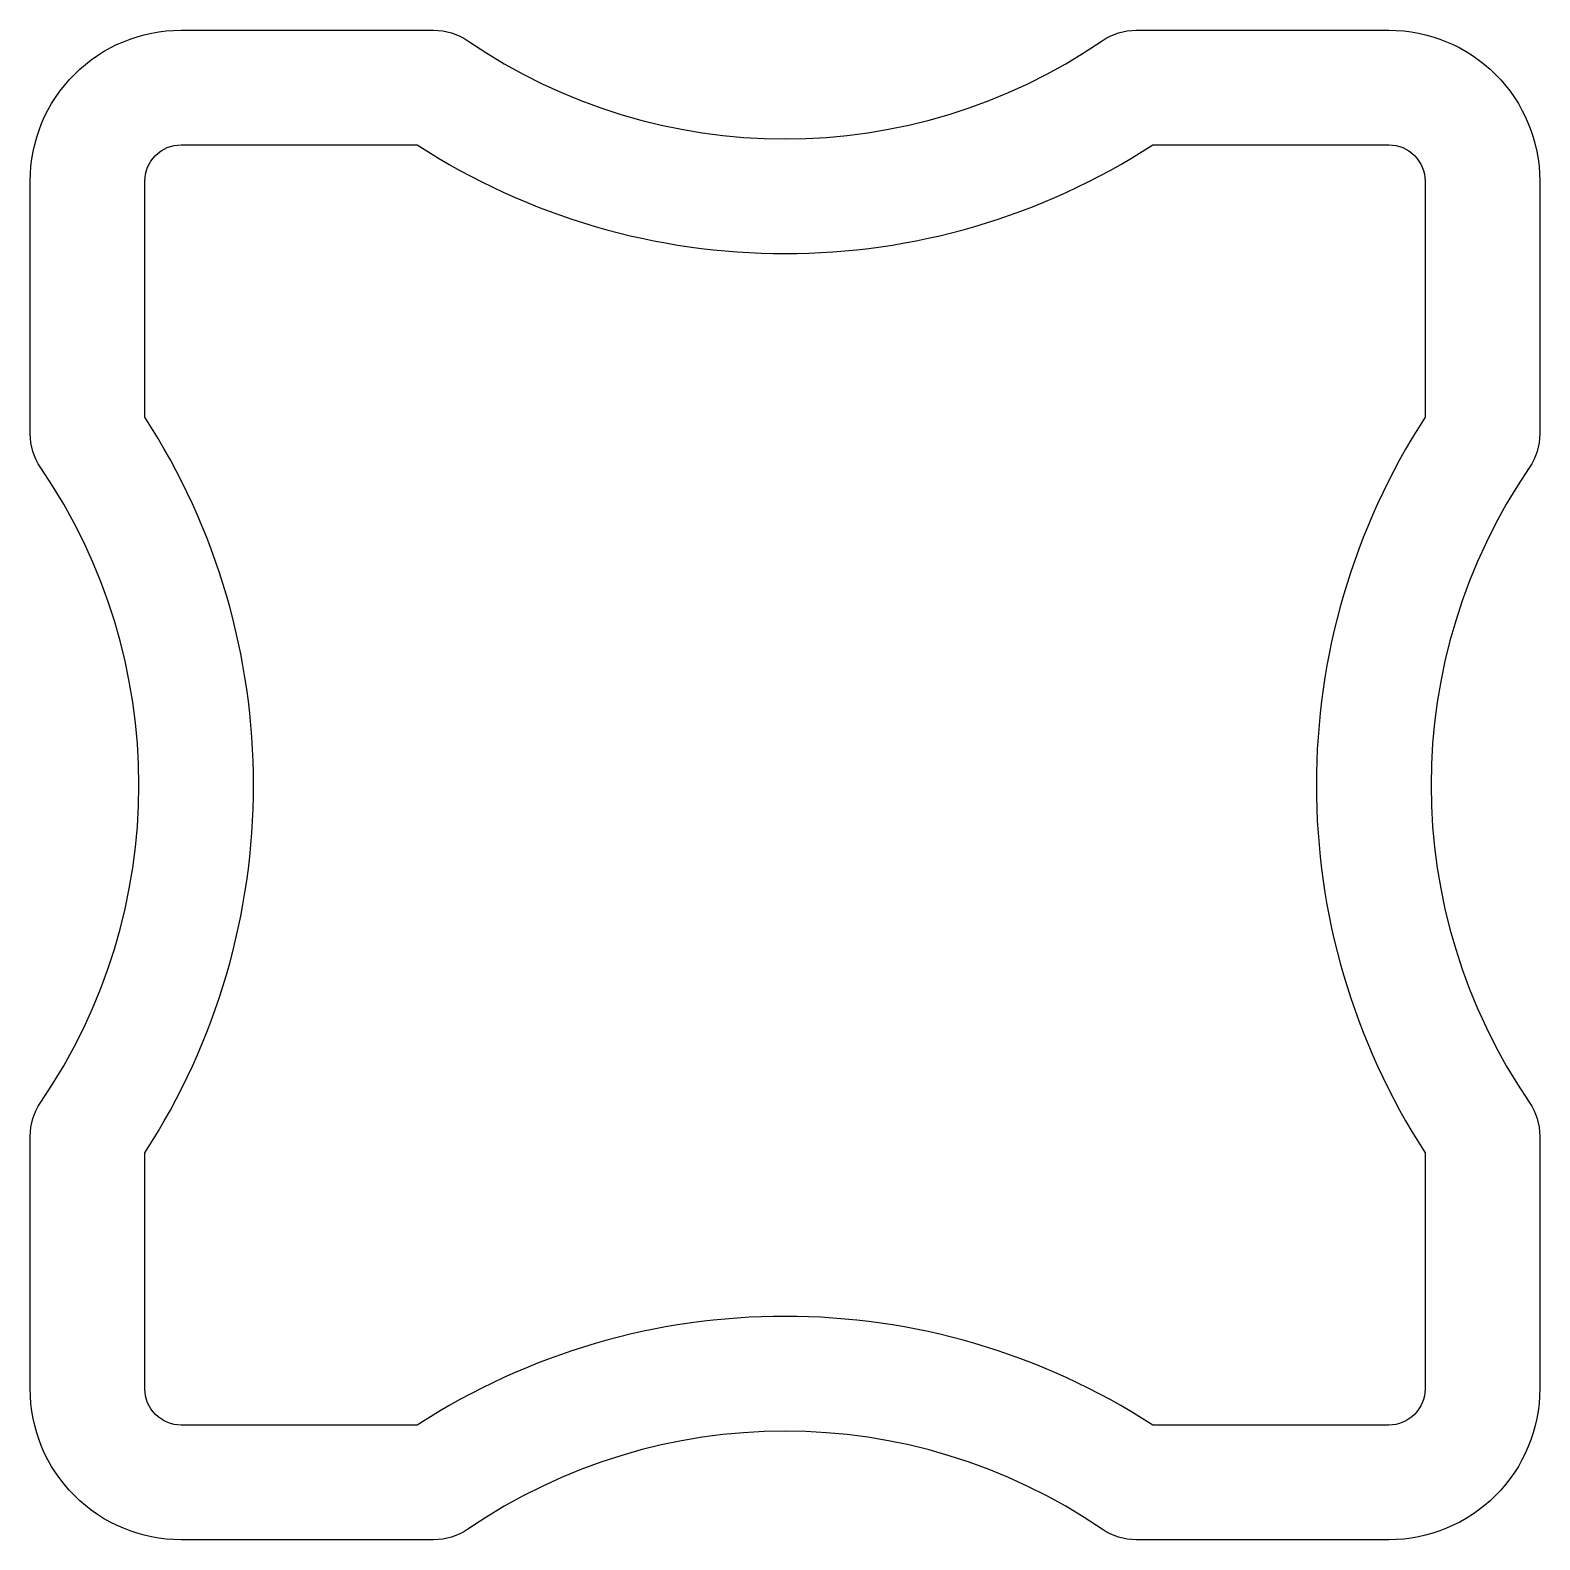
# Model space of a CAD drawing. Extents: x 942.1 to 967.1, y -13 to 12.
import ezdxf

# ---------------------------------------------------------------- set-up
doc = ezdxf.new("R2010")
doc.units = 0
doc.header["$LTSCALE"] = 15
doc.layers.get('0').update_dxf_attribs({"linetype": 'CONTINUOUS'})

msp = doc.modelspace()

# ---------------------------------------------------------------- linework, layer by layer
for points in [[(948.767, -13.028), (944.585, -13.028, -0.414214), (942.085, -10.528), (942.085, -6.346, -0.151156), (942.26, -5.782, 0.309381), (942.26, 4.725, -0.151156), (942.085, 5.29), (942.085, 9.472, -0.414214), (944.585, 11.972), (948.767, 11.972, -0.151156), (949.332, 11.797, 0.309381), (959.839, 11.797, -0.151156), (960.403, 11.972), (964.585, 11.972, -0.414214), (967.085, 9.472), (967.085, 5.29, -0.151156), (966.911, 4.725, 0.309381), (966.911, -5.782, -0.151156), (967.085, -6.346), (967.085, -10.528, -0.414214), (964.585, -13.028), (960.403, -13.028, -0.151156), (959.839, -12.854, 0.309381), (949.332, -12.854, -0.151156)], [(948.495, -11.128), (944.585, -11.128, -0.414214), (943.985, -10.528), (943.985, -6.618, 0.295559), (943.985, 5.562), (943.985, 9.472, -0.414214), (944.585, 10.072), (948.495, 10.072, 0.295559), (960.676, 10.072), (964.585, 10.072, -0.414214), (965.185, 9.472), (965.185, 5.562, 0.295559), (965.185, -6.618), (965.185, -10.528, -0.414214), (964.585, -11.128), (960.676, -11.128, 0.295559)]]:
    msp.add_lwpolyline(points, format="xyb", close=True)

doc.saveas('drawing.dxf')
